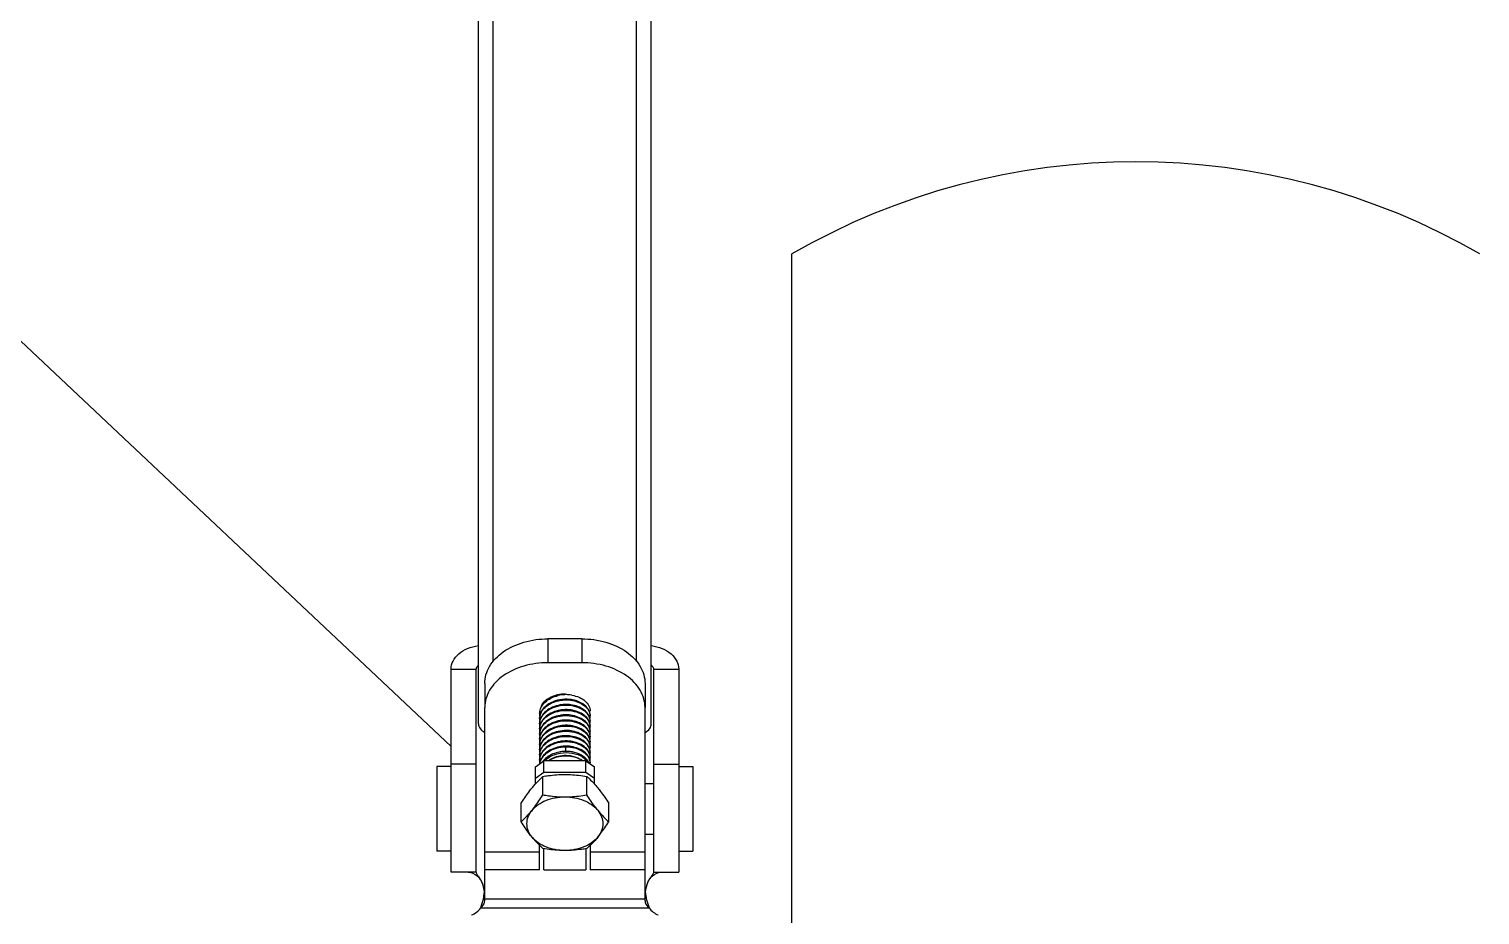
# Model space of a CAD drawing. Extents: x 1382187 to 1725648, y 860327 to 1571294.
# Drawn here: x 1504882 to 1507943, y 1228473 to 1230343 of the extents above; entities that cross this region are included whole.
import ezdxf

# ---------------------------------------------------------------- set-up
doc = ezdxf.new("R2010")
doc.units = 0
doc.header["$LTSCALE"] = 1000
doc.header["$MEASUREMENT"] = 0
doc.styles.get("Standard").update_dxf_attribs({"font": 'gbenor.shx', "bigfont": 'gbcbig.shx'})
doc.dimstyles.get("Standard").update_dxf_attribs({"dimtxt": 0.18, "dimasz": 0.18, "dimexe": 0.18, "dimexo": 0.0625, "dimgap": 0.09, "dimtad": 0, "dimtih": 1, "dimtoh": 1, "dimdec": 4, "dimzin": 0, "dimdsep": 46, "dimtxsty": 'Standard', "dimcen": 0.09, "dimadec": 0, "dimazin": 0, "dimtfac": 1, "dimtdec": 4, "dimtofl": 0, "dimtmove": 0, "dimatfit": 3, "dimfxl": 0, "dimtolj": 1, "dimtzin": 0, "dimarcsym": 0})

msp = doc.modelspace()

# ---------------------------------------------------------------- linework, layer by layer
at = {"linetype": 'Continuous'}
for p, q in [((1505829.8, 1228876.4), (1505829.8, 1231673)), ((1506194.6, 1228876.4), (1506194.6, 1231673)), ((1505861, 1229007.9), (1505861, 1231363.5)), ((1506163.5, 1229007.9), (1506163.5, 1231363.5)), ((1506491.1, 1228414.4), (1506491.1, 1229867.9)), ((1505976.6, 1229055.7), (1505976.6, 1229005.3)), ((1506047.8, 1229055.7), (1505976.6, 1229055.7)), ((1506047.8, 1229055.7), (1506047.8, 1229005.3)), ((1505772, 1228563.6), (1505772, 1228991.9)), ((1505772, 1228991.9), (1505825.4, 1228991.9)), ((1505825.4, 1228563.6), (1505825.4, 1228991.9)), ((1506047.8, 1229005.3), (1505976.6, 1229005.3)), ((1506199.1, 1228991.9), (1506199.1, 1228563.6)), ((1506199.1, 1228991.9), (1506252.5, 1228991.9)), ((1506252.5, 1228991.9), (1506252.5, 1228563.6)), ((1505843.2, 1228961.3), (1505843.2, 1228911)), ((1506181.3, 1228961.3), (1506181.3, 1228911)), ((1505843.2, 1228503), (1505843.2, 1228911)), ((1505969, 1228921.9), (1505968.9, 1228921.8)), ((1506181.3, 1228503), (1506181.3, 1228911)), ((1506013.8, 1228827.7), (1506013.6, 1228818.3)), ((1506013.6, 1228818.3), (1506013.6, 1228818.1)), ((1505772, 1228786.4), (1505742.2, 1228786.4)), ((1505825.4, 1228791.4), (1505772, 1228791.4)), ((1505950, 1228785.8), (1505967.8, 1228798.4)), ((1505950, 1228749.3), (1505950, 1228785.8)), ((1505967.8, 1228773.3), (1505950, 1228760.7)), ((1505967.8, 1228773.3), (1505967.8, 1228798.4)), ((1506056.7, 1228798.4), (1505967.8, 1228798.4)), ((1506056.7, 1228773.3), (1505967.8, 1228773.3)), ((1506056.7, 1228773.3), (1506056.7, 1228798.4)), ((1506056.7, 1228798.4), (1506074.5, 1228785.8)), ((1506074.5, 1228760.7), (1506056.7, 1228773.3)), ((1506074.5, 1228749.3), (1506074.5, 1228785.8)), ((1506199.1, 1228791.4), (1506252.5, 1228791.4)), ((1506252.5, 1228786.4), (1506282.3, 1228786.4)), ((1505966, 1228726.3), (1505966, 1228765.3)), ((1506058.5, 1228726.3), (1506058.5, 1228765.3)), ((1506181.3, 1228750.4), (1506199.1, 1228750.4)), ((1505919.8, 1228669.7), (1505919.8, 1228708.7)), ((1506104.7, 1228669.7), (1506104.7, 1228708.7)), ((1505958.9, 1228568), (1505958.9, 1228619.8)), ((1506065.6, 1228619.8), (1506065.6, 1228568)), ((1506181.3, 1228643.7), (1506199.1, 1228643.7)), ((1505772, 1228607.7), (1505742.2, 1228607.7)), ((1505958.9, 1228605.8), (1505843.2, 1228605.8)), ((1505967.8, 1228568.1), (1505967.8, 1228612.8)), ((1506056.7, 1228612.8), (1506056.7, 1228568.1)), ((1506181.3, 1228605.8), (1506065.6, 1228605.8)), ((1506252.5, 1228607.7), (1506282.3, 1228607.7)), ((1505825.4, 1228563.6), (1505772, 1228563.6)), ((1505831.1, 1228552.6), (1505827.1, 1228555.7)), ((1505958.9, 1228568), (1505843.2, 1228568)), ((1505967.8, 1228568.1), (1506056.7, 1228568.1)), ((1506181.3, 1228568), (1506065.6, 1228568)), ((1506193.4, 1228552.6), (1506197.4, 1228555.7)), ((1506199.1, 1228563.6), (1506252.5, 1228563.6)), ((1505843.2, 1228506.7), (1506181.3, 1228506.7)), ((1505834.6, 1228487.9), (1506189.9, 1228487.9))]:
    msp.add_line(p, q, dxfattribs=at)
for p, q in [((1505742.2, 1228786.4), (1505742.2, 1228607.7)), ((1506282.3, 1228786.4), (1506282.3, 1228607.7))]:
    msp.add_line(p, q)
for points in [[(1505808.4, 1228563.6), (1505808.9, 1228563.6), (1505810.8, 1228563.3), (1505813.9, 1228562.5), (1505818.2, 1228560.9), (1505823, 1228558.4), (1505827.1, 1228555.7)], [(1505827.1, 1228555.6), (1505829.6, 1228553.5), (1505833.2, 1228549.2), (1505836.6, 1228543.3), (1505838.9, 1228537.8)], [(1506185.6, 1228537.8), (1506187.8, 1228543.3), (1506191.3, 1228549.2), (1506195, 1228553.5), (1506197.4, 1228555.6)], [(1506197.4, 1228555.7), (1506201.4, 1228558.4), (1506206.3, 1228560.9), (1506210.5, 1228562.5), (1506213.7, 1228563.3), (1506215.6, 1228563.6), (1506216.1, 1228563.6)]]:
    msp.add_lwpolyline(points, dxfattribs=at)
at = {"color": 0}
msp.add_arc((1507217, 1228610.3), 1452, 60.0059, 119.9941, dxfattribs=at)
at = {"linetype": 'Continuous'}
for centre, radius, start, end in [((1506008.5, 1228865.7), 72.8, 94.186, 101.3834), ((1506013.6, 1228869.1), 69.9, 105.7051, 105.9956), ((1506014.2, 1228866.7), 72.5, 98.8131, 105.6696), ((1506014.6, 1228863.1), 74.7, 91.9721, 102.7007), ((1506014.7, 1228863.9), 75.3, 91.9386, 98.8281), ((1506014.7, 1228862.4), 75.4, 91.8866, 92.0013), ((1506014.7, 1228863.9), 75.3, 91.2819, 91.9468), ((1506014.7, 1228862.7), 75.2, 85.8694, 91.8937), ((1506014.9, 1228865.1), 72.7, 80.5973, 85.8743), ((1505988, 1228897.3), 29.2, 177.3319, 179.9985), ((1505988.3, 1228897.3), 29.5, 180.0287, 189.4249), ((1506014.5, 1228844.4), 62, 99.6805, 102.1157), ((1506014.5, 1228855.3), 62.1, 99.9932, 100.9869), ((1506041, 1228891.8), 24.6, 348.6612, 359.9519), ((1506041.4, 1228891.8), 24.2, 0.0022, 3.205), ((1505988, 1228886.3), 29.2, 177.3323, 179.9985), ((1505988.3, 1228886.3), 29.5, 180.0291, 189.4753), ((1505988, 1228875.2), 29.2, 177.3323, 179.9985), ((1505988.3, 1228875.3), 29.5, 180.0292, 189.5222), ((1505988, 1228864.2), 29.2, 177.332, 179.9985), ((1505988.3, 1228864.2), 29.5, 180.0288, 189.4407), ((1506041, 1228880.8), 24.6, 348.5825, 359.9511), ((1506041, 1228869.8), 24.6, 347.8507, 359.9477), ((1506041.4, 1228880.7), 24.2, 0.0023, 3.2045), ((1506041.4, 1228869.7), 24.2, 0.0023, 3.205), ((1505988, 1228853.2), 29.2, 177.3323, 179.9985), ((1505988.3, 1228853.2), 29.5, 180.0292, 189.4857), ((1505988, 1228842.2), 29.2, 177.3322, 179.9985), ((1505988.3, 1228842.2), 29.5, 180.0289, 189.445), ((1505988, 1228831.2), 29.2, 177.332, 179.9985), ((1505988.4, 1228831.2), 29.5, 180.0305, 189.6646), ((1506014.5, 1228789.2), 62.1, 99.744, 101.2123), ((1506041, 1228858.7), 24.6, 348.6164, 359.9515), ((1506041, 1228847.7), 24.6, 348.5981, 359.9512), ((1506041, 1228836.7), 24.6, 348.6534, 359.9518), ((1506041.4, 1228858.7), 24.2, 0.0023, 3.2046), ((1506041.4, 1228847.7), 24.2, 0.0023, 3.2046), ((1506041.4, 1228836.7), 24.2, 0.0023, 3.2051), ((1505988, 1228820.2), 29.2, 177.3323, 179.9985), ((1505988.3, 1228820.2), 29.5, 180.0292, 189.5017), ((1505988, 1228809.2), 29.2, 177.3319, 179.9985), ((1505988.3, 1228809.2), 29.5, 180.0287, 189.4225), ((1506014.7, 1228755), 63.2, 90.8014, 91.0371), ((1506014.7, 1228742.8), 75.3, 90.6833, 90.8601), ((1506041, 1228825.7), 24.6, 348.6302, 359.9515), ((1506041, 1228814.7), 24.6, 348.6111, 359.9514), ((1506041, 1228803.7), 24.6, 348.6704, 359.952), ((1506041.4, 1228825.7), 24.2, 0.0023, 3.2045), ((1506041.4, 1228814.7), 24.2, 0.0023, 3.2047), ((1506041.4, 1228803.7), 24.2, 0.0022, 3.2052), ((1505988, 1228798.2), 29.2, 177.3322, 179.9985), ((1505988.3, 1228798.2), 29.5, 180.029, 189.4615), ((1505997.7, 1228772.7), 40.1, 139.3761, 142.4805), ((1506041.4, 1228792.7), 24.2, 0.0022, 3.2058), ((1506041.4, 1228792.7), 24.2, 358.8477, 359.9998), ((1505854.5, 1228574.4), 31.9, 213.7883, 214.1887), ((1506170, 1228574.4), 31.9, 325.8113, 326.2117), ((1505707.5, 1228535.2), 135.8, 349.7299, 350.0443), ((1505708.9, 1228535), 134.3, 350.0279, 354.2491), ((1506315.5, 1228535), 134.3, 185.7566, 189.9721), ((1506317, 1228535.2), 135.8, 189.9557, 190.2701), ((1505798.7, 1228514.2), 44.5, 292.0243, 323.7485), ((1506225.8, 1228514.2), 44.5, 216.2515, 247.9757)]:
    msp.add_arc(centre, radius, start, end, dxfattribs=at)
for points, knots in [([(1505843.2, 1228961.3), (1505843.2, 1228967.5), (1505845, 1228980.2), (1505855.8, 1229004.9), (1505882.4, 1229031.5), (1505926.1, 1229051.2), (1505959.5, 1229055.7), (1505976.6, 1229055.7)], [0, 0, 0, 0, 0.103597, 0.210948, 0.445697, 0.712571, 1, 1, 1, 1]), ([(1506047.8, 1229055.7), (1506065, 1229055.7), (1506098.4, 1229051.2), (1506142.1, 1229031.5), (1506168.7, 1229004.9), (1506179.5, 1228980.2), (1506181.3, 1228967.5), (1506181.3, 1228961.3)], [0, 0, 0, 0, 0.287429, 0.554303, 0.789052, 0.896403, 1, 1, 1, 1]), ([(1505772, 1228991.9), (1505772, 1228997.7), (1505775.3, 1229010.1), (1505788.2, 1229025.4), (1505807.1, 1229036.4), (1505822, 1229040.2), (1505829.8, 1229041.3)], [0, 0, 0, 0, 0.213346, 0.447987, 0.712108, 1, 1, 1, 1]), ([(1506194.7, 1229041.3), (1506202.5, 1229040.2), (1506217.3, 1229036.4), (1506236.3, 1229025.4), (1506249.2, 1229010.1), (1506252.5, 1228997.7), (1506252.5, 1228991.9)], [0, 0, 0, 0, 0.287892, 0.552013, 0.786654, 1, 1, 1, 1]), ([(1505825.4, 1228991.9), (1505825.4, 1228992.6), (1505825.8, 1228995.8), (1505827.9, 1228998.6), (1505829.8, 1229000.1)], [0, 0, 0, 0, 0.236834, 1, 1, 1, 1]), ([(1505976.6, 1229005.3), (1505959.5, 1229005.3), (1505926.1, 1229000.8), (1505882.4, 1228981.2), (1505855.8, 1228954.5), (1505845, 1228929.8), (1505843.2, 1228917.2), (1505843.2, 1228911)], [0, 0, 0, 0, 0.287429, 0.554303, 0.789052, 0.896403, 1, 1, 1, 1]), ([(1506181.3, 1228911), (1506181.3, 1228917.2), (1506179.5, 1228929.8), (1506168.7, 1228954.5), (1506142.1, 1228981.2), (1506098.4, 1229000.8), (1506065, 1229005.3), (1506047.8, 1229005.3)], [0, 0, 0, 0, 0.103597, 0.210948, 0.445697, 0.712571, 1, 1, 1, 1]), ([(1506194.7, 1229000.1), (1506195.4, 1228999.6), (1506197.7, 1228997.4), (1506199.1, 1228994.2), (1506199.1, 1228991.9)], [0, 0, 0, 0, 0.274002, 1, 1, 1, 1]), ([(1505958.9, 1228898.6), (1505959.1, 1228902.8), (1505961.5, 1228911.6), (1505970.2, 1228922.8), (1505982.9, 1228931.3), (1505992.9, 1228934.8), (1505998.2, 1228936)], [0, 0, 0, 0, 0.219273, 0.456424, 0.717944, 1, 1, 1, 1]), ([(1506065.6, 1228893.1), (1506065.6, 1228895.5), (1506064.9, 1228900.4), (1506060.6, 1228909.8), (1506049.8, 1228919.9), (1506032.3, 1228927), (1506012.1, 1228929.1), (1505991.9, 1228925.6), (1505974.4, 1228917), (1505962, 1228904), (1505958.9, 1228892.8), (1505958.9, 1228887.6)], [0, 0, 0, 0, 0.049449, 0.100956, 0.214949, 0.346477, 0.489675, 0.634208, 0.769827, 0.890789, 1, 1, 1, 1]), ([(1505958.9, 1228887.6), (1505959.1, 1228891.9), (1505961.6, 1228900.8), (1505970.4, 1228912), (1505983.3, 1228920.5), (1505998.9, 1228925.8), (1506015.8, 1228927.4), (1506036.7, 1228924.8), (1506051.5, 1228917.5), (1506058, 1228910.3)], [0, 0, 0, 0, 0.105385, 0.219488, 0.34542, 0.481197, 0.621395, 0.759049, 1, 1, 1, 1]), ([(1505962.5, 1228913), (1505962.8, 1228913.9), (1505964.2, 1228917.3), (1505966.3, 1228920.5), (1505968, 1228922.7)], [0, 0, 0, 0, 0.242775, 1, 1, 1, 1]), ([(1505968, 1228922.7), (1505969.7, 1228924.4), (1505977.2, 1228931), (1505986.7, 1228935.1), (1505994.1, 1228937)], [0, 0, 0, 0, 0.23319, 1, 1, 1, 1]), ([(1505994.3, 1228936.4), (1505991.8, 1228935.6), (1505982.6, 1228932.4), (1505974, 1228927), (1505969, 1228921.9)], [0, 0, 0, 0, 0.264817, 1, 1, 1, 1]), ([(1506028.6, 1228926.8), (1506026.5, 1228927.3), (1506017.9, 1228928.8), (1506009.1, 1228928.5), (1506002.6, 1228927.2)], [0, 0, 0, 0, 0.245648, 1, 1, 1, 1]), ([(1506026.8, 1228936.8), (1506032.1, 1228935.9), (1506042.2, 1228933.1), (1506054.9, 1228925.4), (1506063.5, 1228915), (1506065.6, 1228906.7), (1506065.6, 1228902.8)], [0, 0, 0, 0, 0.291651, 0.555731, 0.788679, 1, 1, 1, 1]), ([(1505968.9, 1228921.8), (1505965.8, 1228918.6), (1505960.8, 1228911.4), (1505958.9, 1228902.8), (1505958.9, 1228898.6)], [0, 0, 0, 0, 0.517736, 1, 1, 1, 1]), ([(1506058.2, 1228900.4), (1506051.6, 1228907.8), (1506036.6, 1228915.3), (1506015.3, 1228917.8), (1505998.2, 1228916), (1505982.5, 1228910.5), (1505969.6, 1228901.6), (1505961, 1228890), (1505958.9, 1228880.9), (1505958.9, 1228876.6)], [0, 0, 0, 0, 0.241301, 0.379446, 0.520004, 0.655787, 0.781306, 0.894819, 1, 1, 1, 1]), ([(1505958.9, 1228876.6), (1505959.1, 1228881.7), (1505962.7, 1228892.5), (1505975.1, 1228905), (1505992.3, 1228913.3), (1506012.1, 1228916.6), (1506031.8, 1228914.7), (1506049.1, 1228907.9), (1506061.6, 1228896.8), (1506065.3, 1228886.8), (1506065.6, 1228882.1)], [0, 0, 0, 0, 0.109414, 0.230762, 0.366312, 0.510386, 0.653204, 0.784891, 0.899595, 1, 1, 1, 1]), ([(1506058.2, 1228889.4), (1506051.6, 1228896.8), (1506036.6, 1228904.3), (1506015.3, 1228906.8), (1505998.2, 1228905), (1505982.5, 1228899.5), (1505969.6, 1228890.6), (1505961, 1228879), (1505958.9, 1228869.9), (1505958.9, 1228865.6)], [0, 0, 0, 0, 0.241321, 0.379464, 0.520018, 0.655795, 0.781306, 0.894819, 1, 1, 1, 1]), ([(1505958.9, 1228865.6), (1505959.1, 1228870.7), (1505962.7, 1228881.5), (1505975.1, 1228894), (1505992.3, 1228902.3), (1506012.1, 1228905.6), (1506031.8, 1228903.7), (1506049.1, 1228896.8), (1506061.6, 1228885.8), (1506065.3, 1228875.8), (1506065.6, 1228871.1)], [0, 0, 0, 0, 0.10941, 0.230759, 0.36631, 0.510388, 0.653211, 0.784896, 0.899598, 1, 1, 1, 1]), ([(1506058.2, 1228878.4), (1506051.6, 1228885.8), (1506036.6, 1228893.2), (1506015.3, 1228895.8), (1505998.2, 1228894), (1505982.5, 1228888.5), (1505969.6, 1228879.6), (1505961, 1228868), (1505958.9, 1228858.9), (1505958.9, 1228854.6)], [0, 0, 0, 0, 0.241291, 0.379436, 0.519999, 0.655783, 0.781305, 0.89482, 1, 1, 1, 1]), ([(1505958.9, 1228854.6), (1505959.1, 1228859.7), (1505962.7, 1228870.5), (1505975.1, 1228883), (1505992.3, 1228891.3), (1506012.1, 1228894.6), (1506031.8, 1228892.7), (1506049.1, 1228885.8), (1506061.6, 1228874.8), (1506065.3, 1228864.8), (1506065.6, 1228860.1)], [0, 0, 0, 0, 0.109413, 0.230763, 0.366317, 0.51039, 0.65321, 0.784893, 0.899595, 1, 1, 1, 1]), ([(1506028.1, 1228915.9), (1506026.1, 1228916.4), (1506018.1, 1228917.7), (1506009.8, 1228917.5), (1506003.7, 1228916.4)], [0, 0, 0, 0, 0.245788, 1, 1, 1, 1]), ([(1506027.3, 1228894.1), (1506025.4, 1228894.5), (1506017.7, 1228895.7), (1506009.7, 1228895.4), (1506003.9, 1228894.4)], [0, 0, 0, 0, 0.246155, 1, 1, 1, 1]), ([(1506027.5, 1228905), (1506025.6, 1228905.4), (1506017.9, 1228906.7), (1506009.9, 1228906.5), (1506004.1, 1228905.5)], [0, 0, 0, 0, 0.246058, 1, 1, 1, 1]), ([(1506058, 1228910.3), (1506060.2, 1228907.8), (1506063.8, 1228902.5), (1506065.4, 1228896.2), (1506065.6, 1228893.1)], [0, 0, 0, 0, 0.517722, 1, 1, 1, 1]), ([(1506065.6, 1228882.1), (1506065.6, 1228885.3), (1506064.2, 1228892.1), (1506060.5, 1228897.8), (1506058.2, 1228900.4)], [0, 0, 0, 0, 0.48238, 1, 1, 1, 1]), ([(1505829.8, 1228876.4), (1505829.8, 1228872.8), (1505832.8, 1228865), (1505839.4, 1228860.2), (1505843.1, 1228858.3)], [0, 0, 0, 0, 0.461863, 1, 1, 1, 1]), ([(1506058.2, 1228867.4), (1506051.6, 1228874.8), (1506036.6, 1228882.2), (1506015.3, 1228884.8), (1505998.2, 1228883), (1505982.5, 1228877.4), (1505969.6, 1228868.6), (1505961, 1228857), (1505958.9, 1228847.9), (1505958.9, 1228843.6)], [0, 0, 0, 0, 0.241314, 0.379459, 0.520012, 0.655791, 0.781307, 0.89482, 1, 1, 1, 1]), ([(1505958.9, 1228843.6), (1505959.1, 1228848.7), (1505962.7, 1228859.5), (1505975.1, 1228872), (1505992.3, 1228880.3), (1506012.1, 1228883.6), (1506031.8, 1228881.7), (1506049.1, 1228874.8), (1506061.6, 1228863.8), (1506065.3, 1228853.8), (1506065.6, 1228849.1)], [0, 0, 0, 0, 0.109413, 0.230762, 0.36631, 0.510386, 0.653205, 0.784893, 0.899595, 1, 1, 1, 1]), ([(1506058.2, 1228856.3), (1506051.6, 1228863.8), (1506036.6, 1228871.2), (1506015.3, 1228873.8), (1505998.2, 1228872), (1505982.5, 1228866.4), (1505969.6, 1228857.6), (1505961, 1228846), (1505958.9, 1228836.9), (1505958.9, 1228832.6)], [0, 0, 0, 0, 0.241312, 0.379455, 0.520012, 0.655791, 0.781305, 0.89482, 1, 1, 1, 1]), ([(1505958.9, 1228832.6), (1505959.1, 1228837.7), (1505962.7, 1228848.5), (1505975.1, 1228861), (1505992.3, 1228869.3), (1506012.1, 1228872.6), (1506031.8, 1228870.7), (1506049.1, 1228863.8), (1506061.6, 1228852.8), (1506065.3, 1228842.8), (1506065.6, 1228838.1)], [0, 0, 0, 0, 0.109411, 0.230759, 0.366311, 0.510389, 0.653212, 0.784896, 0.899598, 1, 1, 1, 1]), ([(1506058.2, 1228845.3), (1506051.6, 1228852.8), (1506036.6, 1228860.2), (1506015.3, 1228862.7), (1505998.2, 1228861), (1505982.5, 1228855.4), (1505969.6, 1228846.6), (1505961, 1228835), (1505958.9, 1228825.9), (1505958.9, 1228821.6)], [0, 0, 0, 0, 0.24129, 0.379435, 0.519998, 0.655783, 0.781305, 0.89482, 1, 1, 1, 1]), ([(1505958.9, 1228821.6), (1505959.1, 1228826.7), (1505962.7, 1228837.5), (1505975.1, 1228850), (1505992.3, 1228858.3), (1506012.1, 1228861.6), (1506031.8, 1228859.7), (1506049.1, 1228852.8), (1506061.6, 1228841.7), (1506065.3, 1228831.8), (1506065.6, 1228827.1)], [0, 0, 0, 0, 0.109414, 0.230763, 0.366316, 0.510389, 0.653208, 0.784892, 0.899594, 1, 1, 1, 1]), ([(1506028.5, 1228860.8), (1506026.3, 1228861.3), (1506017.5, 1228862.8), (1506008.3, 1228862.4), (1506001.6, 1228861)], [0, 0, 0, 0, 0.245825, 1, 1, 1, 1]), ([(1506029, 1228871.7), (1506026.9, 1228872.2), (1506018.4, 1228873.7), (1506009.5, 1228873.5), (1506003.1, 1228872.3)], [0, 0, 0, 0, 0.2454, 1, 1, 1, 1]), ([(1506027.5, 1228883), (1506025.6, 1228883.4), (1506017.8, 1228884.7), (1506009.6, 1228884.4), (1506003.7, 1228883.4)], [0, 0, 0, 0, 0.246065, 1, 1, 1, 1]), ([(1506065.6, 1228871.1), (1506065.6, 1228874.3), (1506064.2, 1228881.1), (1506060.5, 1228886.8), (1506058.2, 1228889.4)], [0, 0, 0, 0, 0.482371, 1, 1, 1, 1]), ([(1506065.6, 1228860.1), (1506065.6, 1228863.3), (1506064.2, 1228870.1), (1506060.5, 1228875.8), (1506058.2, 1228878.4)], [0, 0, 0, 0, 0.482397, 1, 1, 1, 1]), ([(1506065.6, 1228849.1), (1506065.6, 1228852.3), (1506064.2, 1228859.1), (1506060.5, 1228864.8), (1506058.2, 1228867.4)], [0, 0, 0, 0, 0.482371, 1, 1, 1, 1]), ([(1506181.4, 1228858.3), (1506185.1, 1228860.2), (1506191.7, 1228865), (1506194.6, 1228872.8), (1506194.6, 1228876.4)], [0, 0, 0, 0, 0.538137, 1, 1, 1, 1]), ([(1506058.2, 1228834.3), (1506051.6, 1228841.8), (1506036.6, 1228849.2), (1506015.3, 1228851.7), (1505998.2, 1228850), (1505982.5, 1228844.4), (1505969.6, 1228835.5), (1505961, 1228824), (1505958.9, 1228814.9), (1505958.9, 1228810.6)], [0, 0, 0, 0, 0.241317, 0.379461, 0.520014, 0.655792, 0.781306, 0.894819, 1, 1, 1, 1]), ([(1505958.9, 1228810.5), (1505959.1, 1228815.7), (1505962.7, 1228826.5), (1505975.1, 1228839), (1505992.3, 1228847.3), (1506012.1, 1228850.6), (1506031.8, 1228848.7), (1506049.1, 1228841.8), (1506061.6, 1228830.7), (1506065.3, 1228820.7), (1506065.6, 1228816)], [0, 0, 0, 0, 0.109411, 0.23076, 0.366309, 0.510386, 0.653207, 0.784895, 0.899597, 1, 1, 1, 1]), ([(1506058.2, 1228823.3), (1506051.6, 1228830.7), (1506036.6, 1228838.2), (1506015.3, 1228840.7), (1505998.2, 1228838.9), (1505982.5, 1228833.4), (1505969.6, 1228824.5), (1505961, 1228813), (1505958.9, 1228803.9), (1505958.9, 1228799.5)], [0, 0, 0, 0, 0.241302, 0.379446, 0.520006, 0.655788, 0.781304, 0.89482, 1, 1, 1, 1]), ([(1505958.9, 1228799.5), (1505959.1, 1228804.7), (1505962.7, 1228815.4), (1505975.1, 1228828), (1505992.3, 1228836.3), (1506012.1, 1228839.6), (1506031.8, 1228837.6), (1506049.1, 1228830.8), (1506061.6, 1228819.7), (1506065.3, 1228809.7), (1506065.6, 1228805)], [0, 0, 0, 0, 0.109411, 0.23076, 0.366314, 0.510391, 0.653213, 0.784895, 0.899597, 1, 1, 1, 1]), ([(1506027.9, 1228849.9), (1506026, 1228850.3), (1506018.1, 1228851.7), (1506009.9, 1228851.4), (1506004, 1228850.4)], [0, 0, 0, 0, 0.245865, 1, 1, 1, 1]), ([(1506027.4, 1228839), (1506025.5, 1228839.4), (1506017.8, 1228840.6), (1506009.8, 1228840.4), (1506004, 1228839.4)], [0, 0, 0, 0, 0.246098, 1, 1, 1, 1]), ([(1506065.6, 1228838.1), (1506065.6, 1228841.3), (1506064.2, 1228848), (1506060.5, 1228853.8), (1506058.2, 1228856.3)], [0, 0, 0, 0, 0.482382, 1, 1, 1, 1]), ([(1506065.6, 1228827.1), (1506065.6, 1228830.3), (1506064.2, 1228837), (1506060.5, 1228842.7), (1506058.2, 1228845.3)], [0, 0, 0, 0, 0.482394, 1, 1, 1, 1]), ([(1506065.6, 1228816.1), (1506065.6, 1228819.3), (1506064.2, 1228826), (1506060.5, 1228831.7), (1506058.2, 1228834.3)], [0, 0, 0, 0, 0.48237, 1, 1, 1, 1]), ([(1506058.2, 1228812.3), (1506051.9, 1228819.4), (1506037.6, 1228826.7), (1506017.3, 1228829.6), (1506000.8, 1228828.4), (1505985.3, 1228823.7), (1505972.3, 1228815.8), (1505962.8, 1228805.2), (1505959.7, 1228796.7), (1505959.1, 1228792.5)], [0, 0, 0, 0, 0.238806, 0.375378, 0.515068, 0.651187, 0.778286, 0.893865, 1, 1, 1, 1]), ([(1505959.4, 1228792.6), (1505960.3, 1228797.5), (1505965, 1228807.5), (1505977.8, 1228818.6), (1505994.7, 1228825.9), (1506007.4, 1228827.6), (1506013.8, 1228827.7)], [0, 0, 0, 0, 0.215857, 0.456017, 0.721227, 1, 1, 1, 1]), ([(1506013.6, 1228818.1), (1506004.6, 1228817.9), (1505987.4, 1228814.7), (1505972.5, 1228805), (1505967.2, 1228798.9)], [0, 0, 0, 0, 0.525716, 1, 1, 1, 1]), ([(1505969.6, 1228798.5), (1505975.2, 1228804.1), (1505989.8, 1228812.7), (1506014.7, 1228816.9), (1506038.9, 1228813.2), (1506052.9, 1228804.9), (1506057.8, 1228799.5)], [0, 0, 0, 0, 0.245715, 0.512956, 0.773315, 1, 1, 1, 1]), ([(1506049.5, 1228798.5), (1506044.6, 1228801.8), (1506033, 1228806.6), (1506008.3, 1228809.8), (1505988.6, 1228805.1), (1505978, 1228798.4)], [0, 0, 0, 0, 0.237857, 0.495496, 1, 1, 1, 1]), ([(1506043, 1228802), (1506038.4, 1228804.6), (1506027.8, 1228808.5), (1506005.5, 1228810.4), (1505988.1, 1228805.4), (1505978.9, 1228799.1)], [0, 0, 0, 0, 0.239537, 0.497847, 1, 1, 1, 1]), ([(1506027.3, 1228828), (1506025.5, 1228828.4), (1506017.7, 1228829.6), (1506009.8, 1228829.4), (1506004, 1228828.4)], [0, 0, 0, 0, 0.24614, 1, 1, 1, 1]), ([(1506013.8, 1228827.7), (1506020.4, 1228827.8), (1506033, 1228826.3), (1506049.7, 1228819.3), (1506061.7, 1228808.4), (1506065.3, 1228798.6), (1506065.6, 1228794)], [0, 0, 0, 0, 0.291821, 0.560232, 0.794326, 1, 1, 1, 1]), ([(1506029, 1228816.6), (1506027.8, 1228816.9), (1506022.8, 1228817.9), (1506017.7, 1228818.3), (1506013.8, 1228818.3)], [0, 0, 0, 0, 0.245441, 1, 1, 1, 1]), ([(1506058.2, 1228801.3), (1506055.8, 1228804), (1506043.4, 1228814.4), (1506026.3, 1228818.2), (1506013.8, 1228818.1)], [0, 0, 0, 0, 0.224306, 1, 1, 1, 1]), ([(1506065.6, 1228805.1), (1506065.6, 1228808.3), (1506064.2, 1228815), (1506060.5, 1228820.7), (1506058.2, 1228823.3)], [0, 0, 0, 0, 0.482394, 1, 1, 1, 1]), ([(1506065.6, 1228794), (1506065.6, 1228797.3), (1506064.2, 1228804), (1506060.5, 1228809.7), (1506058.2, 1228812.3)], [0, 0, 0, 0, 0.482388, 1, 1, 1, 1]), ([(1506063, 1228794.1), (1506062.7, 1228794.7), (1506061.4, 1228797.3), (1506059.7, 1228799.6), (1506058.2, 1228801.3)], [0, 0, 0, 0, 0.243018, 1, 1, 1, 1]), ([(1505966, 1228765.3), (1505969.8, 1228766), (1505985.1, 1228768.2), (1506000.6, 1228769.4), (1506012.2, 1228769.4)], [0, 0, 0, 0, 0.248681, 1, 1, 1, 1]), ([(1506012.2, 1228769.4), (1506016.1, 1228769.4), (1506031.6, 1228769), (1506047, 1228767.2), (1506058.5, 1228765.3)], [0, 0, 0, 0, 0.251248, 1, 1, 1, 1]), ([(1505919.8, 1228708.7), (1505921.6, 1228711.6), (1505928.9, 1228722.7), (1505936.7, 1228733.5), (1505942.9, 1228741.1)], [0, 0, 0, 0, 0.261287, 1, 1, 1, 1]), ([(1505942.9, 1228741.1), (1505944.8, 1228743.4), (1505952, 1228751.9), (1505959.9, 1228759.9), (1505966, 1228765.3)], [0, 0, 0, 0, 0.268858, 1, 1, 1, 1]), ([(1506058.5, 1228765.3), (1506060.4, 1228763.6), (1506068.6, 1228756), (1506076.2, 1228747.7), (1506081.6, 1228741.1)], [0, 0, 0, 0, 0.2325, 1, 1, 1, 1]), ([(1506081.6, 1228741.1), (1506083.6, 1228738.7), (1506091.8, 1228728.2), (1506099.2, 1228717.2), (1506104.7, 1228708.7)], [0, 0, 0, 0, 0.237123, 1, 1, 1, 1]), ([(1505942.9, 1228693.9), (1505944.9, 1228696.4), (1505953.1, 1228706.8), (1505960.5, 1228717.8), (1505966, 1228726.3)], [0, 0, 0, 0, 0.237123, 1, 1, 1, 1]), ([(1505942.9, 1228693.9), (1505950.5, 1228703.2), (1505972.9, 1228717.8), (1505998.7, 1228722.2), (1506012.2, 1228722.2)], [0, 0, 0, 0, 0.468341, 1, 1, 1, 1]), ([(1505966, 1228726.3), (1505969.8, 1228725.7), (1505985.1, 1228723.4), (1506000.6, 1228722.2), (1506012.2, 1228722.2)], [0, 0, 0, 0, 0.248681, 1, 1, 1, 1]), ([(1506012.2, 1228722.2), (1506016.1, 1228722.2), (1506031.6, 1228722.6), (1506047, 1228724.4), (1506058.5, 1228726.3)], [0, 0, 0, 0, 0.251248, 1, 1, 1, 1]), ([(1506012.2, 1228722.2), (1506025.8, 1228722.2), (1506051.6, 1228717.8), (1506074, 1228703.2), (1506081.6, 1228693.9)], [0, 0, 0, 0, 0.531659, 1, 1, 1, 1]), ([(1506081.6, 1228693.9), (1506079.6, 1228696.4), (1506071.4, 1228706.8), (1506063.9, 1228717.8), (1506058.5, 1228726.3)], [0, 0, 0, 0, 0.237123, 1, 1, 1, 1]), ([(1505942.9, 1228693.9), (1505941, 1228691.6), (1505933.8, 1228683.1), (1505925.9, 1228675.1), (1505919.8, 1228669.7)], [0, 0, 0, 0, 0.268858, 1, 1, 1, 1]), ([(1505942.9, 1228637.3), (1505939.6, 1228641.4), (1505934.1, 1228650.3), (1505931.2, 1228665.6), (1505934.1, 1228680.9), (1505939.6, 1228689.8), (1505942.9, 1228693.9)], [0, 0, 0, 0, 0.257487, 0.5, 0.742513, 1, 1, 1, 1]), ([(1506081.6, 1228693.9), (1506083.5, 1228691.6), (1506090.7, 1228683.1), (1506098.6, 1228675.1), (1506104.7, 1228669.7)], [0, 0, 0, 0, 0.268858, 1, 1, 1, 1]), ([(1506081.6, 1228693.9), (1506084.9, 1228689.8), (1506090.3, 1228680.9), (1506093.3, 1228665.6), (1506090.3, 1228650.3), (1506084.9, 1228641.4), (1506081.6, 1228637.3)], [0, 0, 0, 0, 0.257487, 0.5, 0.742513, 1, 1, 1, 1]), ([(1505942.9, 1228637.3), (1505940.9, 1228639.7), (1505932.7, 1228650.2), (1505925.3, 1228661.2), (1505919.8, 1228669.7)], [0, 0, 0, 0, 0.237123, 1, 1, 1, 1]), ([(1506081.6, 1228637.3), (1506083.6, 1228639.7), (1506091.8, 1228650.2), (1506099.2, 1228661.2), (1506104.7, 1228669.7)], [0, 0, 0, 0, 0.237123, 1, 1, 1, 1]), ([(1505942.9, 1228637.3), (1505944.8, 1228635), (1505952, 1228626.4), (1505959.9, 1228618.5), (1505966, 1228613.1)], [0, 0, 0, 0, 0.268858, 1, 1, 1, 1]), ([(1506012.2, 1228609), (1505998.7, 1228609), (1505972.9, 1228613.4), (1505950.5, 1228628), (1505942.9, 1228637.3)], [0, 0, 0, 0, 0.531659, 1, 1, 1, 1]), ([(1506081.6, 1228637.3), (1506074, 1228628), (1506051.6, 1228613.4), (1506025.8, 1228609), (1506012.2, 1228609)], [0, 0, 0, 0, 0.468341, 1, 1, 1, 1]), ([(1506081.6, 1228637.3), (1506079.7, 1228635), (1506072.5, 1228626.4), (1506064.6, 1228618.5), (1506058.5, 1228613.1)], [0, 0, 0, 0, 0.268858, 1, 1, 1, 1]), ([(1506012.2, 1228609), (1506008.3, 1228609), (1505992.9, 1228609.4), (1505977.4, 1228611.2), (1505966, 1228613.1)], [0, 0, 0, 0, 0.251248, 1, 1, 1, 1]), ([(1506058.5, 1228613.1), (1506054.7, 1228612.4), (1506039.4, 1228610.1), (1506023.9, 1228609), (1506012.2, 1228609)], [0, 0, 0, 0, 0.248681, 1, 1, 1, 1]), ([(1505828, 1228556.7), (1505827.6, 1228557.3), (1505826.3, 1228559.4), (1505825.4, 1228561.8), (1505825.4, 1228563.6)], [0, 0, 0, 0, 0.289589, 1, 1, 1, 1]), ([(1505831.1, 1228552.6), (1505830.8, 1228552.9), (1505829.8, 1228554.2), (1505828.8, 1228555.5), (1505828.1, 1228556.5)], [0, 0, 0, 0, 0.26918, 1, 1, 1, 1]), ([(1506196.4, 1228556.5), (1506196.1, 1228556.2), (1506195.2, 1228554.8), (1506194.2, 1228553.6), (1506193.4, 1228552.6)], [0, 0, 0, 0, 0.231104, 1, 1, 1, 1]), ([(1506199.1, 1228563.6), (1506199.1, 1228563), (1506198.8, 1228560.5), (1506197.6, 1228558.3), (1506196.5, 1228556.7)], [0, 0, 0, 0, 0.222245, 1, 1, 1, 1]), ([(1505838.9, 1228537.8), (1505838.4, 1228539.4), (1505836.4, 1228544.5), (1505833.6, 1228549.5), (1505831.1, 1228552.6)], [0, 0, 0, 0, 0.285604, 1, 1, 1, 1]), ([(1505843.2, 1228511.5), (1505843.2, 1228513.8), (1505842.8, 1228522.7), (1505841.1, 1228531.6), (1505838.9, 1228537.8)], [0, 0, 0, 0, 0.257456, 1, 1, 1, 1]), ([(1506185.6, 1228537.8), (1506184.9, 1228535.8), (1506182.3, 1228527.3), (1506181.3, 1228518.3), (1506181.3, 1228511.5)], [0, 0, 0, 0, 0.239548, 1, 1, 1, 1]), ([(1506193.4, 1228552.6), (1506192.7, 1228551.7), (1506189.4, 1228547.2), (1506187, 1228542), (1506185.6, 1228537.8)], [0, 0, 0, 0, 0.210146, 1, 1, 1, 1]), ([(1505834.6, 1228487.9), (1505835.3, 1228489.7), (1505838.1, 1228497.2), (1505840, 1228505), (1505841.1, 1228511)], [0, 0, 0, 0, 0.242689, 1, 1, 1, 1]), ([(1505834.6, 1228487.9), (1505835.8, 1228488.9), (1505840, 1228492.9), (1505843.2, 1228498.7), (1505843.2, 1228503)], [0, 0, 0, 0, 0.266, 1, 1, 1, 1]), ([(1506181.3, 1228503), (1506181.3, 1228501.6), (1506182.4, 1228495.7), (1506186.4, 1228490.8), (1506189.9, 1228487.9)], [0, 0, 0, 0, 0.231026, 1, 1, 1, 1]), ([(1506183.4, 1228511), (1506183.7, 1228509), (1506185.4, 1228501.1), (1506187.7, 1228493.4), (1506189.9, 1228487.9)], [0, 0, 0, 0, 0.255037, 1, 1, 1, 1])]:
    msp.add_open_spline(points, degree=3, knots=knots, dxfattribs=at)
for points in [[(1506013.6, 1228818.3), (1506008.5, 1228818.2), (1506003.3, 1228817.5), (1505998.4, 1228816.1)], [(1506057.8, 1228799.5), (1506058.9, 1228798.3), (1506060, 1228797), (1506060.9, 1228795.7)]]:
    msp.add_open_spline(points, degree=3, dxfattribs=at)

# ---------------------------------------------------------------- leaders
msp.add_leader([(1505772, 1228828.3), (1504676.2, 1229860.6)], dimstyle='Standard', override={"dimgap": 20})

doc.saveas('drawing.dxf')
